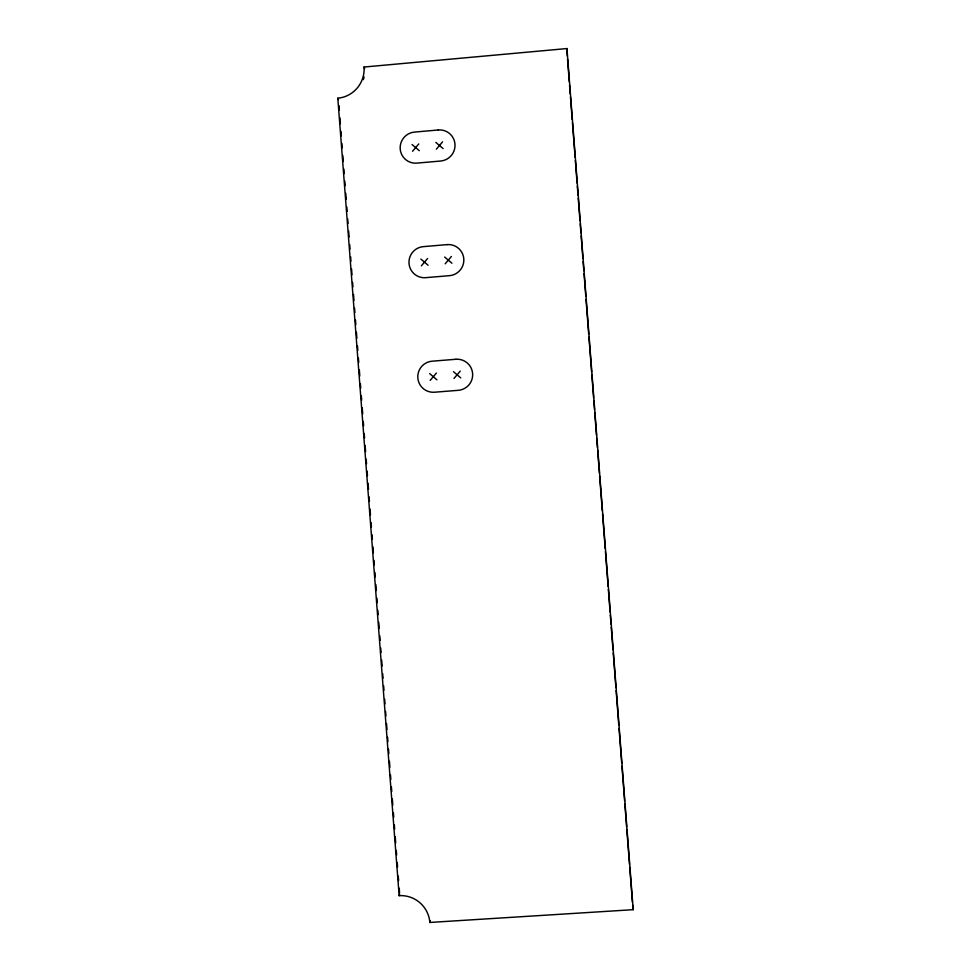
<?xml version="1.0" encoding="UTF-8"?>
<svg xmlns="http://www.w3.org/2000/svg" width="971" height="971" viewBox="0 0 971 971"><rect width="100%" height="100%" fill="white"/><g stroke="black" fill="none" stroke-linecap="round" stroke-linejoin="round"><path stroke-width="1.46" d="M566.943 48.55L633.201 909.681L429.85 922.45A28.802 28.377 50.1 0 0 399.154 895.675L337.799 98.205A28.802 28.377 -58.9 0 0 364.028 67.035L566.943 48.55L567.319 56.148M429.85 922.45L430.25 920.884M399.154 895.675L399.664 894.206M412.566 151.27L418.768 143.926M436.367 149.17L442.582 141.827M421.378 265.823L427.592 258.504M445.191 263.809L451.406 256.478M430.189 380.365L436.404 373.07M454.003 378.435L460.23 371.14M435.845 142.421L443.104 148.575M412.044 144.521L419.29 150.687M444.669 257.048L451.928 263.238M420.856 259.063L428.102 265.253M453.481 371.687L460.752 377.901M429.668 373.617L436.926 379.819M337.799 98.205L338.527 99.576M364.028 67.035L364.659 68.528M633.201 909.681L632.643 905.13M567.55 59.17L569.297 81.831M569.528 84.853L570.22 93.92M570.463 96.942L572.198 119.603M572.429 122.625L575.111 157.363M575.342 160.385L577.077 183.046M577.32 186.068L578.012 195.135M578.243 198.157L579.99 220.818M580.221 223.84L580.913 232.894M581.156 235.917L582.891 258.577M583.122 261.6L583.826 270.666M584.057 273.688L585.804 296.349M586.035 299.371L588.705 334.109M588.936 337.131L591.618 371.881M591.849 374.891L593.584 397.552M593.815 400.574L594.519 409.641M594.75 412.663L596.497 435.324M596.728 438.346L597.42 447.413M597.663 450.423L599.398 473.083M599.629 476.106L602.311 510.855M602.542 513.877L605.212 548.615M605.443 551.637L608.113 586.387M608.356 589.409L610.091 612.07M610.322 615.092L611.026 624.147M611.257 627.169L613.004 649.83M613.235 652.852L615.905 687.602M616.136 690.624L618.806 725.361M619.049 728.384L621.719 763.133M621.95 766.155L624.62 800.893M624.851 803.915L626.598 826.576M626.829 829.598L629.511 864.336M629.742 867.358L632.412 902.108M338.988 105.621L339.34 110.148M339.923 117.697L340.384 123.742M340.967 131.291L341.319 135.831M341.889 143.38L342.241 147.92M342.824 155.469L343.285 161.514M343.868 169.063L344.22 173.603M344.802 181.152L345.154 185.679M345.737 193.241L346.198 199.273M346.781 206.835L347.12 211.362M347.703 218.912L348.055 223.451M348.638 231.001L349.099 237.045M349.681 244.595L350.033 249.134M350.616 256.684L350.956 261.223M351.538 268.773L352.012 274.817M352.594 282.367L352.934 286.894M353.517 294.456L353.978 300.5M354.561 308.05L354.913 312.577M355.495 320.139L355.847 324.666M356.43 332.216L356.891 338.26M357.474 345.822L357.826 350.349M358.396 357.898L358.748 362.438M359.331 369.987L359.792 376.032M360.375 383.581L360.727 388.121M361.309 395.67L361.661 400.198M362.232 407.759L362.705 413.804M363.288 421.353L363.627 425.881M364.21 433.442L364.562 437.97M365.145 445.519L365.606 451.564M366.188 459.125L366.54 463.653M367.123 471.202L367.463 475.741M368.045 483.291L368.519 489.335M369.101 496.885L369.441 501.424M370.024 508.974L370.485 515.018M371.068 522.568L371.42 527.095M372.002 534.657L372.354 539.184M372.937 546.746L373.398 552.778M373.981 560.34L374.32 564.867M374.903 572.417L375.255 576.956M375.838 584.506L376.299 590.55M376.882 598.1L377.234 602.639M377.816 610.189L378.168 614.716M378.739 622.277L379.212 628.322M379.795 635.871L380.134 640.399M380.717 647.96L381.069 652.488M381.652 660.037L382.113 666.082M382.695 673.643L383.047 678.171M383.63 685.72L383.97 690.26M384.674 699.326L385.026 703.854M385.596 711.403L385.948 715.943M386.531 723.492L386.992 729.537M387.575 737.086L387.927 741.626M388.509 749.175L388.861 753.702M389.444 761.264L389.905 767.308M390.488 774.858L390.828 779.385M391.41 786.947L391.762 791.474M392.345 799.024L392.806 805.068M393.389 812.63L393.74 817.157M394.323 824.707L394.663 829.246M395.246 836.796L395.719 842.84M396.302 850.39L396.641 854.929M397.224 862.479L397.576 867.006M398.268 876.073L398.62 880.6M399.202 888.162L399.554 892.689M364.076 76.94A28.693 28.28 -58.9 0 1 363.348 79.622M438.285 129.98L414.471 132.092A15.633 15.451 -55.4 0 0 400.21 148.964A15.633 15.451 -55.4 0 0 416.862 163.116L440.664 161.028A15.645 15.475 -53.5 0 0 454.974 144.133A15.645 15.475 -53.5 0 0 438.285 129.98M447.097 244.619L423.283 246.646A15.597 15.475 -58.1 0 0 409.022 263.469A15.597 15.475 -58.1 0 0 425.674 277.67L449.488 275.667A15.621 15.5 -55.3 0 0 463.798 258.832A15.621 15.5 -55.3 0 0 447.097 244.619M455.921 359.27L432.107 361.2A15.572 15.512 -65.3 0 0 417.833 377.962A15.572 15.512 -65.3 0 0 434.486 392.223L458.312 390.318A15.585 15.524 -60.6 0 0 472.622 373.544A15.585 15.524 -60.6 0 0 455.921 359.27"/></g></svg>
